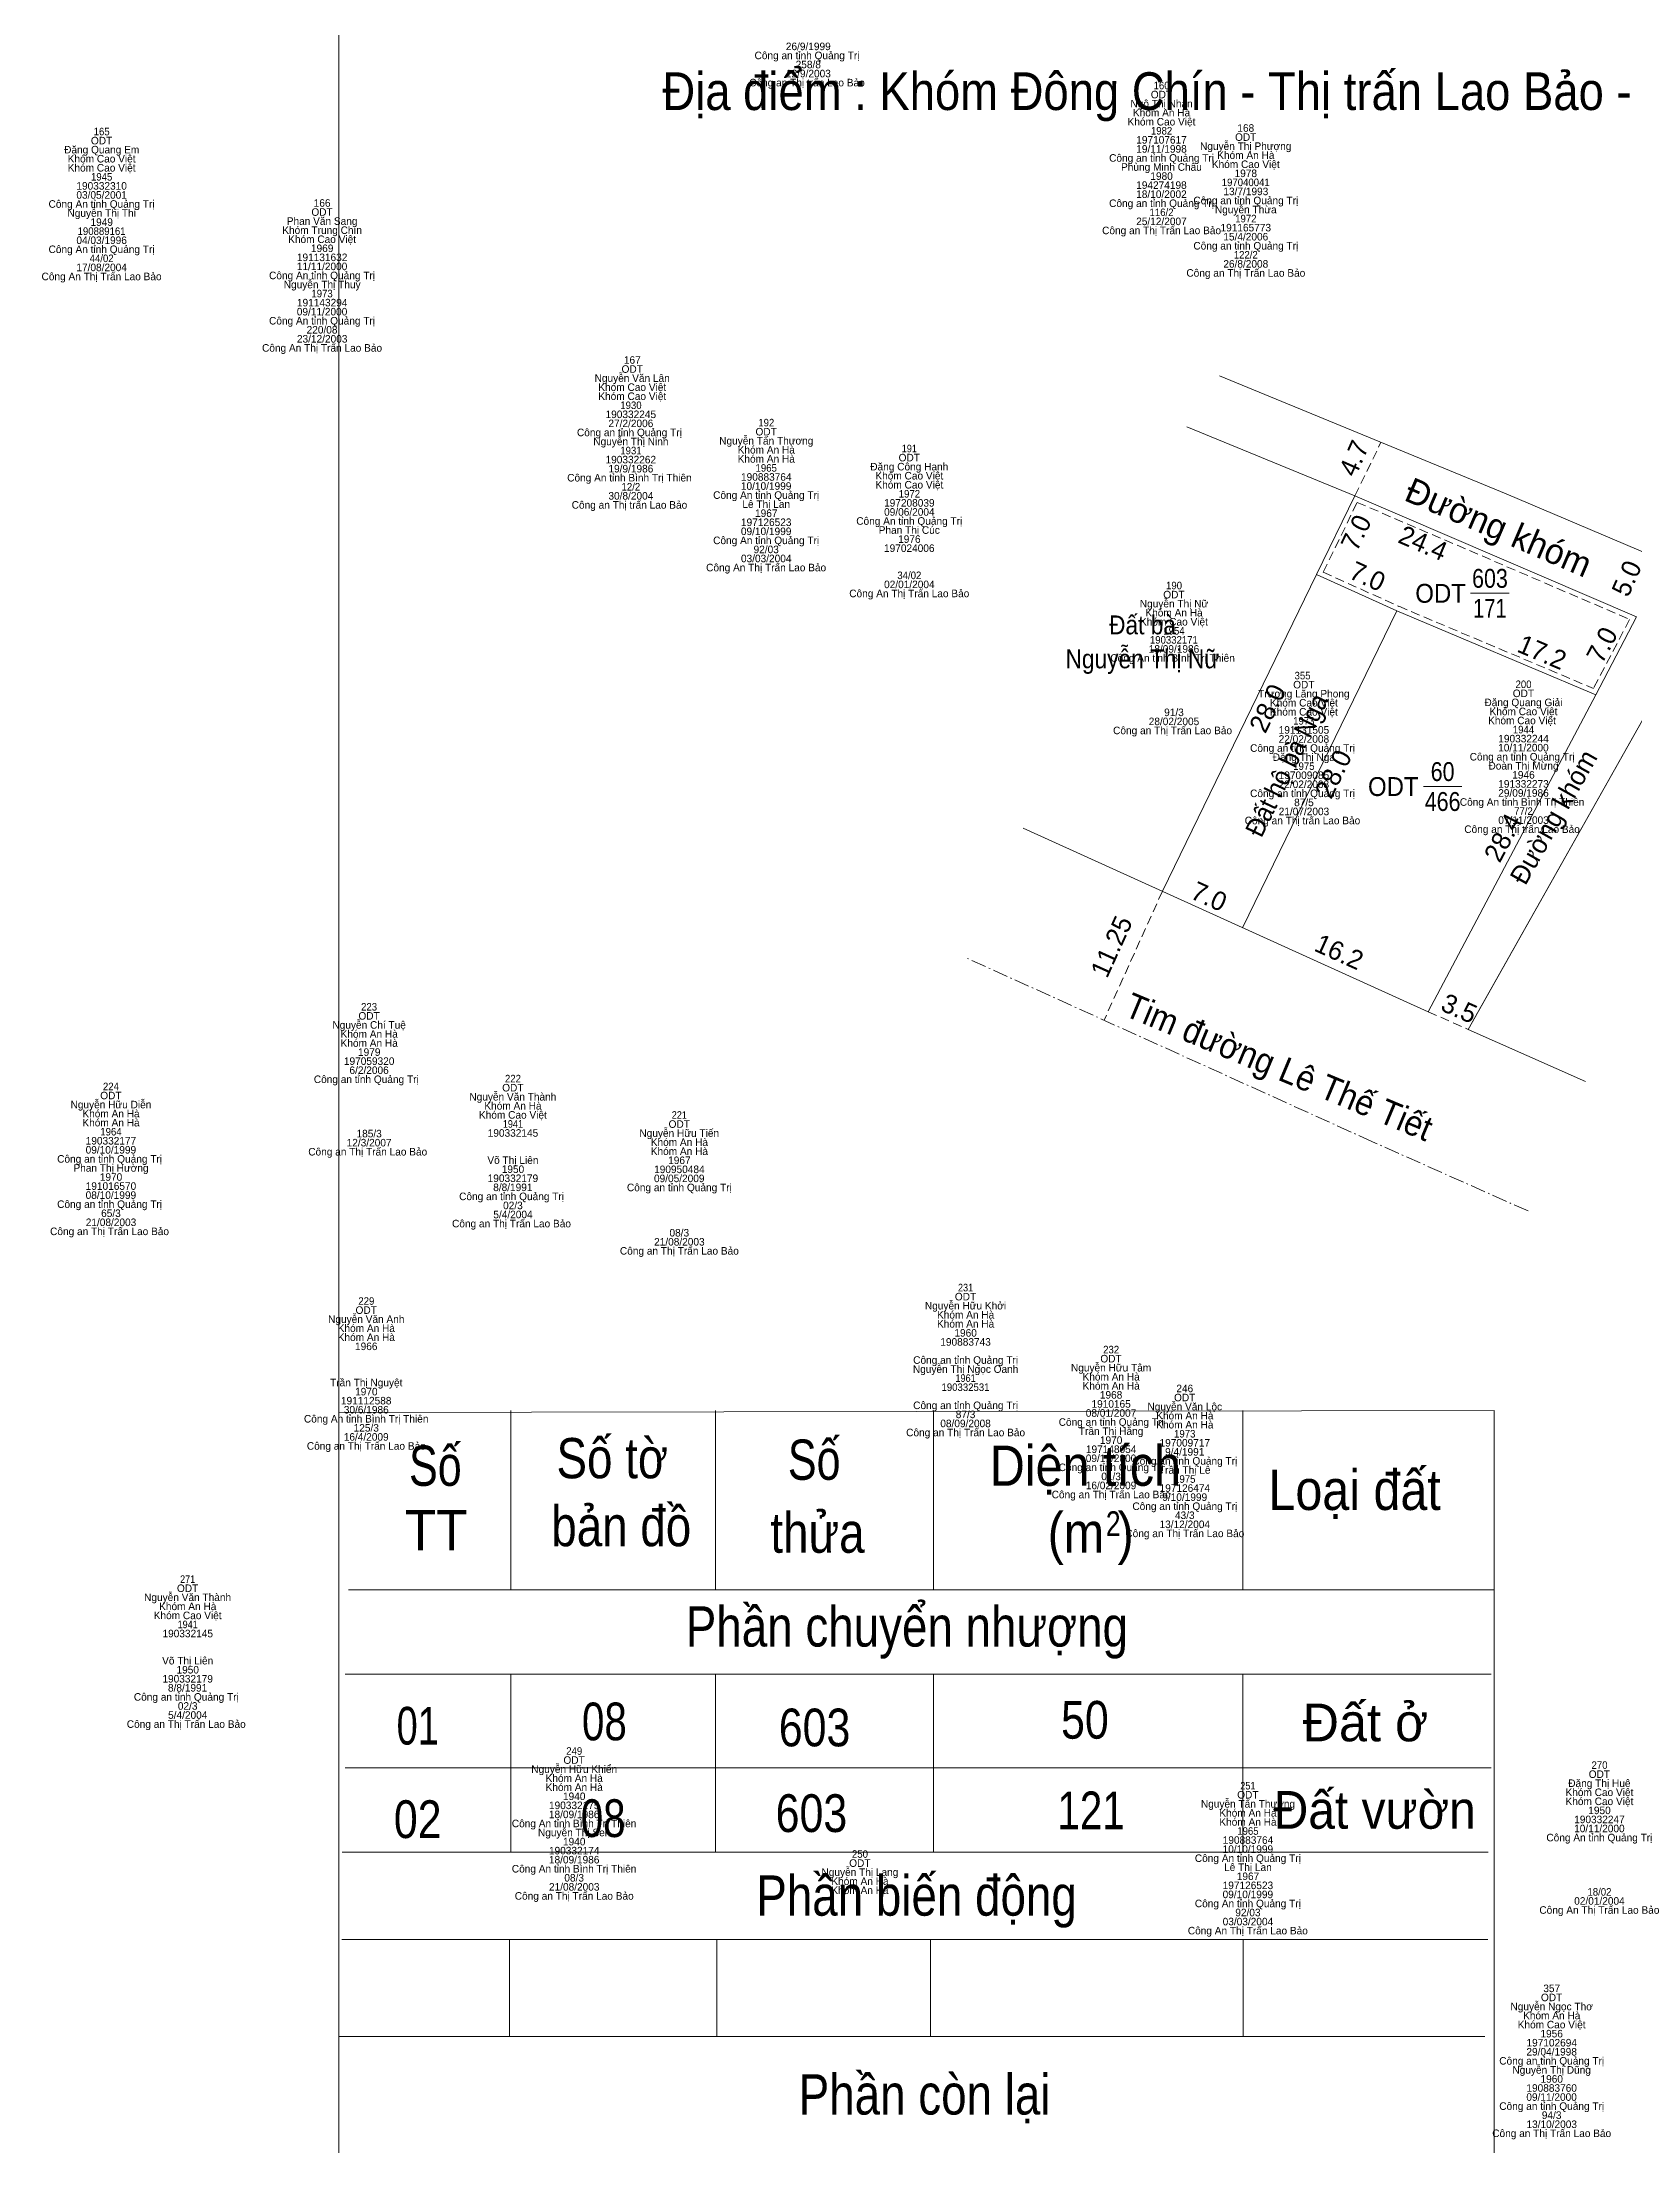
# Model space of a CAD drawing. Header units: metres. Extents: x 536493 to 536999, y 1836994 to 1837506.
# Drawn here: x 536617.9 to 536744.5, y 1837143.7 to 1837310.9 of the extents above; entities that cross this region are included whole.
import ezdxf
from ezdxf.enums import TextEntityAlignment as Align

# ---------------------------------------------------------------- set-up
doc = ezdxf.new("R2010")
doc.units = ezdxf.units.M
doc.header["$LTSCALE"] = 0.24
doc.linetypes.add('DOT_DASHED', pattern=[7.7, 5, -1.2, 0.3, -1.2])
doc.linetypes.add('MEDIUM_DASHED', pattern=[4.5, 3, -1.5])
doc.layers.add('1', color=7, linetype='Continuous')
doc.layers.add('17', color=7, linetype='Continuous', lineweight=13)

msp = doc.modelspace()

# ---------------------------------------------------------------- linework, layer by layer
at = {"layer": '17'}
for p, q in [((536734.28, 1837275.01), (536711.49, 1837284.37)), ((536708.87, 1837280.32), (536722.24, 1837274.84)), ((536722.24, 1837274.84), (536744.64, 1837265.22)), ((536719.19, 1837268.58), (536725.57, 1837265.69)), ((536713.32, 1837240.51), (536725.57, 1837265.69)), ((536725.57, 1837265.69), (536741.39, 1837259.02)), ((536731.45, 1837267.09), (536734.5, 1837267.09)), ((536744.64, 1837265.22), (536741.39, 1837259.02)), ((536741.39, 1837259.02), (536728.08, 1837233.83)), ((536727.69, 1837251.73), (536730.74, 1837251.73)), ((536728.08, 1837233.83), (536695.86, 1837248.42)), ((536740.58, 1837228.27), (536731.25, 1837232.42)), ((536733.33, 1837202.14), (536641.46, 1837201.96)), ((536655.13, 1837202.14), (536655.13, 1837187.86)), ((536671.41, 1837202.14), (536671.41, 1837187.86)), ((536688.73, 1837202.14), (536688.73, 1837187.86)), ((536713.33, 1837202.14), (536713.33, 1837187.86)), ((536733.33, 1837202.14), (536733.33, 1837124.91)), ((536642.22, 1837187.86), (536733.33, 1837187.86)), ((536641.97, 1837181.17), (536733.08, 1837181.17)), ((536655.13, 1837181.17), (536655.13, 1837167.02)), ((536671.41, 1837181.17), (536671.41, 1837167.02)), ((536688.73, 1837181.17), (536688.73, 1837167.02)), ((536713.33, 1837181.17), (536713.33, 1837167.02)), ((536641.96, 1837173.71), (536733.07, 1837173.71)), ((536641.72, 1837167.02), (536732.83, 1837167.02)), ((536641.71, 1837160.07), (536732.82, 1837160.07)), ((536655.02, 1837160.08), (536655.02, 1837152.37)), ((536671.51, 1837160.08), (536671.51, 1837152.37)), ((536688.51, 1837160.08), (536688.51, 1837152.37)), ((536713.37, 1837160.08), (536713.37, 1837152.37)), ((536641.46, 1837152.37), (536732.57, 1837152.37))]:
    msp.add_line(p, q, dxfattribs=at)
at = {"layer": '17', "linetype": 'MEDIUM_DASHED'}
for p, q in [((536722.24, 1837274.84), (536724.32, 1837279.1)), ((536719.73, 1837268.77), (536722.43, 1837274.32)), ((536722.43, 1837274.32), (536744.09, 1837265.02)), ((536719.73, 1837268.77), (536725.74, 1837266.05)), ((536725.73, 1837266.06), (536741.21, 1837259.53)), ((536744.09, 1837265.02), (536741.21, 1837259.53)), ((536706.94, 1837243.4), (536702.3, 1837233.15)), ((536728.08, 1837233.83), (536731.25, 1837232.42))]:
    msp.add_line(p, q, dxfattribs=at)
at = {"layer": '17'}
msp.add_lwpolyline([(536641.46, 1837353.03), (536821.46, 1837353.03), (536821.46, 1837069.51), (536641.46, 1837069.51)], close=True, dxfattribs=at)
for points in [[(536706.94, 1837243.4), (536719.19, 1837268.58), (536722.24, 1837274.84)], [(536762.92, 1837265.14), (536750.44, 1837268.13), (536734.28, 1837275.01)], [(536762.92, 1837265.14), (536750.44, 1837268.13), (536734.28, 1837275.01)], [(536760.74, 1837261.54), (536750.38, 1837264.65), (536749.11, 1837264.12), (536731.25, 1837232.42)], [(536760.74, 1837261.54), (536750.38, 1837264.65), (536749.11, 1837264.12), (536731.51, 1837232.88)]]:
    msp.add_lwpolyline(points, dxfattribs=at)
at = {"layer": '17', "linetype": 'DOT_DASHED'}
msp.add_lwpolyline([(536736.01, 1837217.99), (536723.65, 1837223.49), (536691.22, 1837238.17)], dxfattribs=at)

# ---------------------------------------------------------------- texts
at = {"layer": '1'}
for s, p in [('26/9/1999', (536678.785, 1837310.27)), ('Công an tỉnh Quảng Trị ', (536678.795, 1837309.55)), ('258/8', (536678.785, 1837308.83)), ('Công an Thị trấn Lao Bảo ', (536678.79, 1837307.39)), ('12/9/2003', (536678.795, 1837308.11)), ('Ngô Thị Nhàn', (536706.875, 1837305.72)), ('ODT', (536706.865, 1837306.44)), ('Khóm Cao Việt', (536706.87, 1837304.28)), ('Khóm An Hà', (536706.875, 1837305)), ('168', (536713.57, 1837303.78)), ('Đặng Quang Em', (536622.605, 1837302.06)), ('ODT', (536622.595, 1837302.78)), ('197107617', (536706.87, 1837302.84)), ('19/11/1998', (536706.87, 1837302.12)), ('Nguyễn Thị Phượng', (536713.565, 1837302.34)), ('ODT', (536713.565, 1837303.06)), ('Khóm Cao Việt', (536622.6, 1837301.34)), ('Khóm Cao Việt', (536622.6, 1837300.62)), ('Công an tỉnh Quảng Trị', (536706.875, 1837301.4)), ('Phùng Minh Châu', (536706.865, 1837300.68)), ('Khóm Cao Việt', (536713.57, 1837300.9)), ('Khóm An Hà', (536713.575, 1837301.62)), ('1978', (536713.57, 1837300.18)), ('03/05/2001', (536622.6, 1837298.46)), ('190332310', (536622.6, 1837299.18)), ('194274198', (536706.865, 1837299.24)), ('18/10/2002', (536706.865, 1837298.52)), ('1980', (536706.875, 1837299.96)), ('13/7/1993', (536713.575, 1837298.74)), ('Công An tỉnh Quảng Trị', (536622.595, 1837297.74)), ('Nguyễn Thị Thỉ', (536622.605, 1837297.02)), ('ODT', (536640.125, 1837297.1)), ('166', (536640.13, 1837297.82)), ('Công an tỉnh Quảng Trị', (536706.875, 1837297.8)), ('Công an tỉnh Quảng Trị', (536713.575, 1837298.02)), ('Nguyễn Thừa', (536713.57, 1837297.3)), ('1949', (536622.605, 1837296.3)), ('Khóm Trung Chín', (536640.13, 1837295.66)), ('Phan Văn Sang', (536640.13, 1837296.38)), ('Công an Thị Trấn Lao Bảo', (536706.875, 1837295.64)), ('25/12/2007', (536706.865, 1837296.36)), ('191165773', (536713.57, 1837295.86)), ('15/4/2006', (536713.57, 1837295.14)), ('Công An tỉnh Quảng Trị', (536622.595, 1837294.14)), ('04/03/1996', (536622.6, 1837294.86)), ('Khóm Cao Việt', (536640.13, 1837294.94)), ('191131632', (536640.13, 1837293.5)), ('1969', (536640.135, 1837294.22)), ('Công an tỉnh Quảng Trị', (536713.575, 1837294.42)), ('Công An Thị Trấn Lao Bảo', (536622.595, 1837291.98)), ('17/08/2004', (536622.6, 1837292.7)), ('Công An tỉnh Quảng Trị', (536640.125, 1837292.06)), ('11/11/2000', (536640.125, 1837292.78)), ('Công an Thị Trấn Lao Bảo', (536713.575, 1837292.26)), ('26/8/2008', (536713.57, 1837292.98)), ('Nguyễn Thị Thuý', (536640.135, 1837291.34)), ('Công An tỉnh Quảng Trị', (536640.125, 1837288.46)), ('09/11/2000', (536640.125, 1837289.18)), ('191143294', (536640.135, 1837289.9)), ('23/12/2003', (536640.135, 1837287.02)), ('220/08', (536640.125, 1837287.74)), ('Công An Thị Trấn Lao Bảo', (536640.125, 1837286.3)), ('167', (536664.795, 1837285.34)), ('Nguyễn Văn Lân', (536664.785, 1837283.9)), ('ODT', (536664.785, 1837284.62)), ('Khóm Cao Việt', (536664.79, 1837283.18)), ('Khóm Cao Việt', (536664.79, 1837282.46)), ('190332245 ', (536664.785, 1837281.02)), ('27/2/2006 ', (536664.79, 1837280.3)), ('Công an tỉnh Quảng Trị  ', (536664.785, 1837279.58)), ('Nguyễn Thị Ninh ', (536664.79, 1837278.86)), ('Nguyễn Tấn Thương', (536675.445, 1837278.92)), ('ODT', (536675.435, 1837279.64)), ('190332262 ', (536664.785, 1837277.42)), ('Khóm An Hà', (536675.445, 1837278.2)), ('Khóm An Hà', (536675.445, 1837277.48)), ('Đặng Công Hạnh', (536686.815, 1837276.86)), ('ODT', (536686.815, 1837277.58)), ('Công An tỉnh Bình Trị Thiên  ', (536664.79, 1837275.98)), ('19/9/1986 ', (536664.79, 1837276.7)), ('10/10/1999', (536675.435, 1837275.32)), ('190883764', (536675.445, 1837276.04)), ('Khóm Cao Việt', (536686.82, 1837276.14)), ('Khóm Cao Việt', (536686.82, 1837275.42)), ('Công an Thị trấn Lao Bảo  ', (536664.79, 1837273.82)), ('30/8/2004 ', (536664.79, 1837274.54)), ('Công An tỉnh Quảng Trị', (536675.435, 1837274.6)), ('Lê Thị Lan', (536675.44, 1837273.88)), ('197208039', (536686.82, 1837273.98)), ('09/10/1999', (536675.435, 1837271.72)), ('197126523', (536675.44, 1837272.44)), ('1967', (536675.445, 1837273.16)), ('Công An tỉnh Quảng Trị', (536686.815, 1837272.54)), ('Phan Thị Cúc', (536686.815, 1837271.82)), ('09/06/2004', (536686.82, 1837273.26)), ('Công An tỉnh Quảng Trị', (536675.435, 1837271)), ('92/03', (536675.44, 1837270.28)), ('197024006', (536686.815, 1837270.38)), ('1976', (536686.82, 1837271.1)), ('Công An Thị Trấn Lao Bảo', (536675.435, 1837268.84)), ('03/03/2004', (536675.44, 1837269.56)), ('Công An Thị Trấn Lao Bảo', (536686.815, 1837266.78)), ('02/01/2004', (536686.82, 1837267.5)), ('Nguyễn Thị Nữ', (536707.865, 1837265.97)), ('Khóm An Hà', (536707.865, 1837265.25)), ('ODT', (536707.855, 1837266.69)), ('Khóm Cao Việt', (536707.86, 1837264.53)), ('Công An tỉnh Bình Trị Thiên ', (536707.86, 1837261.65)), ('18/09/1986', (536707.86, 1837262.37)), ('Trương Lãng Phong', (536718.19, 1837258.81)), ('ODT', (536718.185, 1837259.53)), ('ODT', (536735.645, 1837258.84)), ('91/3', (536707.86, 1837257.33)), ('Khóm Cao Việt', (536718.19, 1837258.09)), ('Khóm Cao Việt', (536718.19, 1837257.37)), ('Đặng Quang Giải', (536735.645, 1837258.12)), ('Khóm Cao Việt ', (536735.645, 1837256.68)), ('Khóm Cao Việt', (536735.65, 1837257.4)), ('Công an Thị Trấn Lao Bảo ', (536707.86, 1837255.89)), ('28/02/2005', (536707.86, 1837256.61)), ('22/02/2008', (536718.19, 1837255.21)), ('191131505', (536718.195, 1837255.93)), ('190332244', (536735.655, 1837255.24)), ('Công an tỉnh Quảng Trị ', (536718.195, 1837254.49)), ('Đặng Thị Nga', (536718.185, 1837253.77)), ('Công an tỉnh Quảng Trị ', (536735.655, 1837253.8)), ('10/11/2000', (536735.645, 1837254.52)), ('197009085', (536718.195, 1837252.33)), ('Đoàn Thị Mừng', (536735.655, 1837253.08)), ('1946', (536735.65, 1837252.36)), ('Công an tỉnh Quảng Trị ', (536718.195, 1837250.89)), ('22/02/2008', (536718.19, 1837251.61)), ('87/5', (536718.195, 1837250.17)), ('Công An tỉnh Bình Trị Thiên ', (536735.65, 1837250.2)), ('29/09/1986', (536735.65, 1837250.92)), ('191332273', (536735.65, 1837251.64)), ('Công an Thị trấn Lao Bảo ', (536718.19, 1837248.73)), ('21/07/2003', (536718.195, 1837249.45)), ('07/11/2003', (536735.655, 1837248.76)), ('Công an Thị trấn Lao Bảo ', (536735.65, 1837248.04)), ('Nguyễn Chí Tuệ', (536643.87, 1837232.48)), ('Khóm An Hà', (536643.875, 1837231.76)), ('ODT', (536643.865, 1837233.2)), ('Khóm An Hà', (536643.875, 1837231.04)), ('1979', (536643.875, 1837230.32)), ('197059320', (536643.87, 1837229.6)), ('6/2/2006', (536643.865, 1837228.88)), ('ODT', (536623.335, 1837226.87)), ('Công an tỉnh Quảng Trị  ', (536643.865, 1837228.16)), ('Nguyễn Văn Thành', (536655.295, 1837226.77)), ('ODT', (536655.295, 1837227.49)), ('Nguyễn Hữu Diễn', (536623.34, 1837226.15)), ('Khóm An Hà', (536623.345, 1837225.43)), ('Khóm Cao Việt', (536655.3, 1837225.33)), ('Khóm An Hà', (536655.305, 1837226.05)), ('Khóm An Hà', (536623.345, 1837224.71)), ('190332177', (536623.34, 1837223.27)), ('185/3', (536643.87, 1837223.84)), ('190332145', (536655.305, 1837223.89)), ('Nguyễn Hữu Tiến', (536668.525, 1837223.88)), ('ODT', (536668.525, 1837224.6)), ('Công an tỉnh Quảng Trị ', (536623.345, 1837221.83)), ('09/10/1999', (536623.335, 1837222.55)), ('Công an Thị Trấn Lao Bảo ', (536643.87, 1837222.4)), ('12/3/2007', (536643.865, 1837223.12)), ('Võ Thị Liên', (536655.3, 1837221.73)), ('Khóm An Hà', (536668.535, 1837223.16)), ('Khóm An Hà', (536668.535, 1837222.44)), ('1967', (536668.535, 1837221.72)), ('Phan Thị Hường', (536623.345, 1837221.11)), ('1970', (536623.345, 1837220.39)), ('190332179', (536655.3, 1837220.29)), ('1950', (536655.305, 1837221.01)), ('09/05/2009', (536668.525, 1837220.28)), ('190950484', (536668.535, 1837221)), ('Công an tỉnh Quảng Trị ', (536623.345, 1837218.23)), ('08/10/1999', (536623.335, 1837218.95)), ('191016570', (536623.34, 1837219.67)), ('Công an tỉnh Quảng Trị ', (536655.305, 1837218.85)), ('8/8/1991', (536655.295, 1837219.57)), ('Công an tỉnh Quảng Trị', (536668.535, 1837219.56)), ('21/08/2003', (536623.345, 1837216.79)), ('65/3', (536623.34, 1837217.51)), ('Công an Thị Trấn Lao Bảo ', (536655.3, 1837216.69)), ('5/4/2004', (536655.305, 1837217.41)), ('02/3', (536655.3, 1837218.13)), ('Công an Thị Trấn Lao Bảo ', (536623.34, 1837216.07)), ('21/08/2003', (536668.535, 1837215.24)), ('08/3', (536668.53, 1837215.96)), ('Công an Thị Trấn Lao Bảo', (536668.535, 1837214.52)), ('Nguyễn Hữu Khởi', (536691.285, 1837210.16)), ('ODT', (536691.285, 1837210.88)), ('Nguyễn Văn Anh', (536643.64, 1837209.09)), ('Khóm An Hà', (536643.645, 1837208.37)), ('ODT', (536643.635, 1837209.81)), ('Khóm An Hà', (536691.295, 1837209.44)), ('Khóm An Hà', (536691.295, 1837208.72)), ('Khóm An Hà', (536643.645, 1837207.65)), ('1966', (536643.64, 1837206.93)), ('190883743', (536691.29, 1837207.28)), ('1960', (536691.295, 1837208)), ('Công an tỉnh Quảng Trị', (536691.295, 1837205.84)), ('Nguyễn Thị Ngọc Oanh', (536691.295, 1837205.12)), ('Nguyễn Hữu Tâm', (536702.86, 1837205.23)), ('ODT', (536702.855, 1837205.95)), ('Trần Thị Nguyệt', (536643.64, 1837204.05)), ('1970', (536643.645, 1837203.33)), ('Khóm An Hà', (536702.865, 1837204.51)), ('Khóm An Hà', (536702.865, 1837203.79)), ('246', (536708.72, 1837203.58)), ('191112588', (536643.635, 1837202.61)), ('30/6/1986', (536643.64, 1837201.89)), ('Công an tỉnh Quảng Trị', (536691.295, 1837202.24)), ('87/3', (536691.29, 1837201.52)), ('08/01/2007', (536702.855, 1837201.63)), ('1910165', (536702.865, 1837202.35)), ('1968', (536702.86, 1837203.07)), ('Nguyễn Văn Lộc', (536708.72, 1837202.14)), ('ODT', (536708.715, 1837202.86)), ('Công An tỉnh Bình Trị Thiên', (536643.635, 1837201.17)), ('125/3', (536643.64, 1837200.45)), ('Công an Thị Trấn Lao Bảo', (536691.295, 1837200.08)), ('08/09/2008', (536691.29, 1837200.8)), ('Công an tỉnh Quảng Trị', (536702.865, 1837200.91)), ('Trần Thị Hằng', (536702.86, 1837200.19)), ('Khóm An Hà', (536708.725, 1837201.42)), ('Khóm An Hà', (536708.725, 1837200.7)), ('Công an Thị Trấn Lao Bảo', (536643.645, 1837199.01)), ('16/4/2009', (536643.635, 1837199.73)), ('197148054', (536702.865, 1837198.75)), ('1970', (536702.865, 1837199.47)), ('197009717', (536708.72, 1837199.26)), ('9/4/1991', (536708.715, 1837198.54)), ('Công an tỉnh Quảng Trị', (536702.865, 1837197.31)), ('09/11/2000', (536702.855, 1837198.03)), ('01/3', (536702.86, 1837196.59)), ('Công an tỉnh Quảng Trị', (536708.725, 1837197.82)), ('Trần Thị Lê', (536708.715, 1837197.1)), ('Công an Thị Trấn Lao Bảo', (536702.865, 1837195.15)), ('16/02/2009', (536702.855, 1837195.87)), ('197126474', (536708.725, 1837195.66)), ('9/10/1999', (536708.715, 1837194.94)), ('Công an tỉnh Quảng Trị', (536708.725, 1837194.22)), ('43/3', (536708.72, 1837193.5)), ('Công an Thị Trấn Lao Bảo', (536708.725, 1837192.06)), ('13/12/2004', (536708.72, 1837192.78)), ('Nguyễn Văn Thành', (536629.435, 1837186.98)), ('ODT', (536629.435, 1837187.7)), ('Khóm Cao Việt', (536629.44, 1837185.54)), ('Khóm An Hà', (536629.445, 1837186.26)), ('190332145', (536629.445, 1837184.1)), ('Võ Thị Liên', (536629.44, 1837181.94)), ('190332179', (536629.44, 1837180.5)), ('8/8/1991', (536629.435, 1837179.78)), ('1950', (536629.445, 1837181.22)), ('Công an tỉnh Quảng Trị ', (536629.445, 1837179.06)), ('02/3', (536629.44, 1837178.34)), ('Công an Thị Trấn Lao Bảo ', (536629.44, 1837176.9)), ('5/4/2004', (536629.445, 1837177.62)), ('Nguyễn Hữu Khiển', (536660.175, 1837173.32)), ('ODT', (536660.165, 1837174.04)), ('Khóm An Hà', (536660.175, 1837172.6)), ('Khóm An Hà', (536660.175, 1837171.88)), ('Khóm Cao Việt', (536741.69, 1837171.48)), ('Đặng Thị Huê', (536741.685, 1837172.2)), ('ODT', (536741.685, 1837172.92)), ('18/09/1986', (536660.17, 1837169.72)), ('190332175', (536660.175, 1837170.44)), ('1940', (536660.175, 1837171.16)), ('Nguyễn Tấn Thương', (536713.745, 1837170.56)), ('Khóm An Hà', (536713.745, 1837169.84)), ('ODT', (536713.735, 1837171.28)), ('Khóm Cao Việt', (536741.69, 1837170.76)), ('1950', (536741.695, 1837170.04)), ('Công An tỉnh Bình Trị Thiên', (536660.165, 1837169)), ('Nguyễn Thị Sen', (536660.17, 1837168.28)), ('Khóm An Hà', (536713.745, 1837169.12)), ('10/11/2000', (536741.685, 1837168.6)), ('190332247', (536741.69, 1837169.32)), ('190332174', (536660.175, 1837166.84)), ('1940', (536660.175, 1837167.56)), ('10/10/1999', (536713.735, 1837166.96)), ('190883764', (536713.745, 1837167.68)), ('Công An tỉnh Quảng Trị', (536741.685, 1837167.88)), ('Công An tỉnh Bình Trị Thiên', (536660.165, 1837165.4)), ('18/09/1986', (536660.17, 1837166.12)), ('08/3', (536660.17, 1837164.68)), ('Nguyễn Thị Lạng', (536682.89, 1837165.13)), ('ODT', (536682.885, 1837165.85)), ('Công An tỉnh Quảng Trị', (536713.735, 1837166.24)), ('Lê Thị Lan', (536713.74, 1837165.52)), ('1967', (536713.745, 1837164.8)), ('Công an Thị Trấn Lao Bảo', (536660.175, 1837163.24)), ('21/08/2003', (536660.175, 1837163.96)), ('Khóm An Hà', (536682.895, 1837164.41)), ('Khóm An Hà', (536682.895, 1837163.69)), ('09/10/1999', (536713.735, 1837163.36)), ('197126523', (536713.74, 1837164.08)), ('Công An tỉnh Quảng Trị', (536713.735, 1837162.64)), ('92/03', (536713.74, 1837161.92)), ('Công An Thị Trấn Lao Bảo', (536741.685, 1837162.12)), ('02/01/2004', (536741.69, 1837162.84)), ('Công An Thị Trấn Lao Bảo', (536713.735, 1837160.48)), ('03/03/2004', (536713.74, 1837161.2)), ('ODT', (536737.885, 1837155.17)), ('357', (536737.895, 1837155.89)), ('Nguyễn Ngọc Thơ', (536737.89, 1837154.45)), ('Khóm Cao Việt', (536737.89, 1837153.01)), ('Khóm An Hà', (536737.895, 1837153.73)), ('197102694', (536737.895, 1837151.57)), ('1956', (536737.89, 1837152.29)), ('Công an tỉnh Quảng Trị', (536737.895, 1837150.13)), ('29/04/1998', (536737.89, 1837150.85)), ('Nguyễn Thị Dũng', (536737.89, 1837149.41)), ('190883760', (536737.89, 1837147.97)), ('1960', (536737.895, 1837148.69)), ('Công an tỉnh Quảng Trị', (536737.895, 1837146.53)), ('09/11/2000', (536737.885, 1837147.25)), ('13/10/2003', (536737.895, 1837145.09)), ('94/3', (536737.89, 1837145.81)), ('Công an Thị Trấn Lao Bảo', (536737.895, 1837144.37))]:
    msp.add_text(s, height=0.6, dxfattribs=at).set_placement(p, align=Align.CENTER)
for s, width, p in [('160', 0.95, (536706.875, 1837307.16)), ('165', 0.95, (536622.6, 1837303.5)), ('1982', 0.95, (536706.875, 1837303.56)), ('1945', 0.95, (536622.6, 1837299.9)), ('197040041', 0.95, (536713.565, 1837299.46)), ('116/2', 0.95, (536706.87, 1837297.08)), ('190889161', 0.95, (536622.595, 1837295.58)), ('1972', 0.95, (536713.575, 1837296.58)), ('122/2', 0.95, (536713.57, 1837293.7)), ('44/02', 0.95, (536622.6, 1837293.42)), ('1973', 0.95, (536640.125, 1837290.62)), ('1930 ', 0.95, (536664.79, 1837281.74)), ('192', 0.95, (536675.445, 1837280.36)), ('1931 ', 0.95, (536664.79, 1837278.14)), ('1965', 0.95, (536675.44, 1837276.76)), ('191', 0.9, (536686.82, 1837278.3)), ('12/2 ', 0.95, (536664.785, 1837275.26)), ('1972', 0.95, (536686.825, 1837274.7)), ('34/02', 0.95, (536686.82, 1837268.22)), ('190', 0.95, (536707.865, 1837267.41)), ('1954', 0.95, (536707.86, 1837263.81)), ('190332171', 0.95, (536707.855, 1837263.09)), ('355 ', 0.95, (536718.19, 1837260.25)), ('200', 0.95, (536735.655, 1837259.56)), ('1973', 0.95, (536718.185, 1837256.65)), ('1944', 0.95, (536735.65, 1837255.96)), ('1975', 0.95, (536718.19, 1837253.05)), ('77/2', 0.95, (536735.65, 1837249.48)), ('223', 0.95, (536643.865, 1837233.92)), ('224', 0.95, (536623.34, 1837227.59)), ('222', 0.95, (536655.305, 1837228.21)), ('221', 0.9, (536668.53, 1837225.32)), ('1964', 0.95, (536623.34, 1837223.99)), ('1941', 0.9, (536655.3, 1837224.61)), ('231', 0.9, (536691.29, 1837211.6)), ('229', 0.95, (536643.645, 1837210.53)), ('232', 0.95, (536702.865, 1837206.67)), ('190332531', 0.95, (536691.285, 1837203.68)), ('1961', 0.9, (536691.29, 1837204.4)), ('1973', 0.95, (536708.715, 1837199.98)), ('1975', 0.95, (536708.72, 1837196.38)), ('271', 0.9, (536629.44, 1837188.42)), ('1941', 0.9, (536629.44, 1837184.82)), ('249', 0.95, (536660.175, 1837174.76)), ('270', 0.95, (536741.695, 1837173.64)), ('251', 0.9, (536713.74, 1837172)), ('1965', 0.95, (536713.74, 1837168.4)), ('250', 0.95, (536682.895, 1837166.57)), ('18/02', 0.95, (536741.69, 1837163.56))]:
    msp.add_text(s, height=0.6, dxfattribs=dict(at, width=width)).set_placement(p, align=Align.CENTER)
at = {"layer": '17'}
for s, height, width, p in [('Địa điểm : Khóm Đông Chín - Thị trấn Lao Bảo -  Huyện Hướng Hoá - Tỉnh Quảng Trị ', 3, 0.9, (536736.1, 1837305.51)), ('603', 1.5, 0.85, (536732.985, 1837267.53)), ('171', 1.5, 0.8, (536732.98, 1837265.15)), ('Đất bà', 1.5, 0.9, (536705.36, 1837263.83)), ('Nguyễn Thị Nữ', 1.5, 0.9, (536705.36, 1837261.13)), ('60', 1.5, 0.85, (536729.22, 1837252.17)), ('466', 1.5, 0.85, (536729.22, 1837249.79)), ('Số', 3.2, 0.8, (536649.135, 1837196.14)), ('Số tờ', 3.2, 0.85, (536663.195, 1837196.74)), ('Số', 3.2, 0.8, (536679.255, 1837196.62)), ('Diện tích', 3.2, 0.9, (536700.82, 1837196.14)), ('Loại đất', 3.2, 0.9, (536722.225, 1837194.22)), ('TT', 3.2, 0.95, (536649.195, 1837191.02)), ('bản đồ', 3.2, 0.85, (536663.915, 1837191.34)), ('thửa', 3.2, 0.85, (536679.515, 1837190.82)), ('(m )', 3.2, 0.9, (536701.24, 1837190.82)), ('2', 1.968, 0.8, (536703.03, 1837192.15)), ('Phần chuyển nhượng ', 3.2, 0.85, (536687.13, 1837183.36)), ('08', 3, 0.8, (536662.575, 1837175.91)), ('50', 3, 0.85, (536700.78, 1837176.04)), ('01', 3, 0.75, (536647.73, 1837175.57)), ('603', 3, 0.85, (536679.285, 1837175.43)), ('Đất vườn', 3, 0.95, (536723.82, 1837168.88)), ('02', 3, 0.85, (536647.73, 1837168.14)), ('08', 3, 0.8, (536662.475, 1837168.22)), ('603', 3, 0.85, (536679.035, 1837168.62)), ('121', 3, 0.8, (536701.27, 1837168.84)), ('Phần biến động', 3.2, 0.85, (536687.395, 1837161.97)), ('Phần còn lại', 3.2, 0.85, (536688.035, 1837146.16))]:
    msp.add_text(s, height=height, dxfattribs=dict(at, width=width)).set_placement(p, align=Align.CENTER)
for s, height, rotation, p in [('4.7', 1.5, 66.087, (536722.85, 1837277.526)), ('Đường khóm', 2, 336.758, (536733.285, 1837271.419)), ('7.0', 1.5, 64.024, (536723.013, 1837271.592)), ('24.4', 1.5, 336.758, (536727.369, 1837270.396)), ('7.0', 1.5, 335.631, (536722.946, 1837267.758)), ('5.0', 1.5, 66.178, (536744.537, 1837267.977)), ('7.0', 1.5, 62.337, (536742.557, 1837262.647)), ('17.2', 1.5, 337.139, (536736.844, 1837261.723)), ('28.0', 1.5, 64.057, (536715.978, 1837257.627)), ('28.0', 1.5, 64.057, (536721.208, 1837252.407)), ('Đường khóm', 1.5, 60.603, (536738.695, 1837248.937)), ('28.4', 1.5, 62.149, (536734.675, 1837247.315)), ('7.0', 1.5, 335.638, (536710.346, 1837242.308)), ('11.25', 1.5, 65.645, (536703.576, 1837238.706)), ('16.2', 1.5, 335.638, (536720.691, 1837237.907)), ('3.5', 1.5, 336.021, (536730.24, 1837233.41))]:
    msp.add_text(s, height=height, rotation=rotation, dxfattribs=at).set_placement(p, align=Align.CENTER)
at = {"layer": '17', "width": 0.95}
for p in [(536731.07, 1837266.34), (536727.31, 1837250.98)]:
    msp.add_text('ODT', height=1.5, dxfattribs=at).set_placement(p, align=Align.RIGHT)
for s, height, rotation, p in [('Đất hộ bà Nga', 1.5, 64.057, (536717.503, 1837253.112)), ('Tim đường Lê Thế Tiết', 2, 337.347, (536715.835, 1837228.528))]:
    msp.add_text(s, height=height, rotation=rotation, dxfattribs=at).set_placement(p, align=Align.CENTER)
at = {"layer": '17'}
msp.add_text('Đất ở', height=3, dxfattribs=at).set_placement((536723.075, 1837175.83), align=Align.CENTER)

doc.saveas('drawing.dxf')
